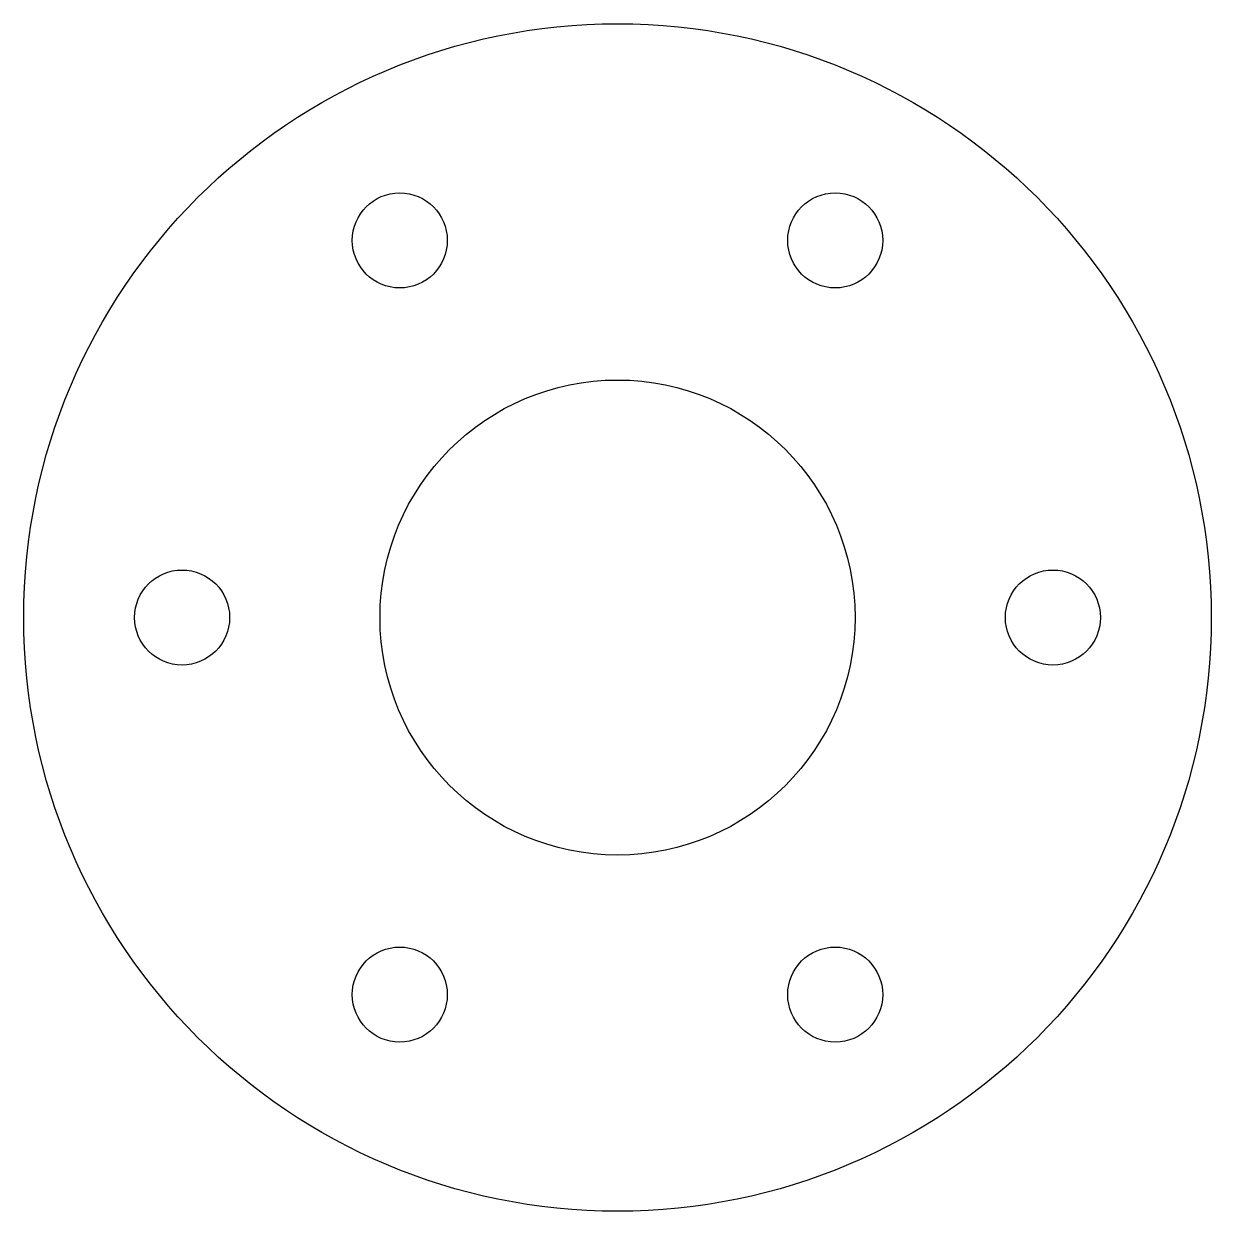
# Model space of a CAD drawing. Header units: millimetres. Extents: x -75 to 75, y -75 to 75.
import ezdxf

# ---------------------------------------------------------------- set-up
doc = ezdxf.new("R2010")
doc.units = ezdxf.units.MM
doc.layers.add('CUT', color=7, linetype='Continuous')

msp = doc.modelspace()

# ---------------------------------------------------------------- linework, layer by layer
at = {"layer": 'CUT'}
for centre, radius in [((0, 0), 75), ((-27.5, 47.63), 6), ((27.5, 47.63), 6), ((0, 0), 30), ((-55, 0), 6), ((55, 0), 6), ((-27.5, -47.63), 6), ((27.5, -47.63), 6)]:
    msp.add_circle(centre, radius, dxfattribs=at)

doc.saveas('drawing.dxf')
